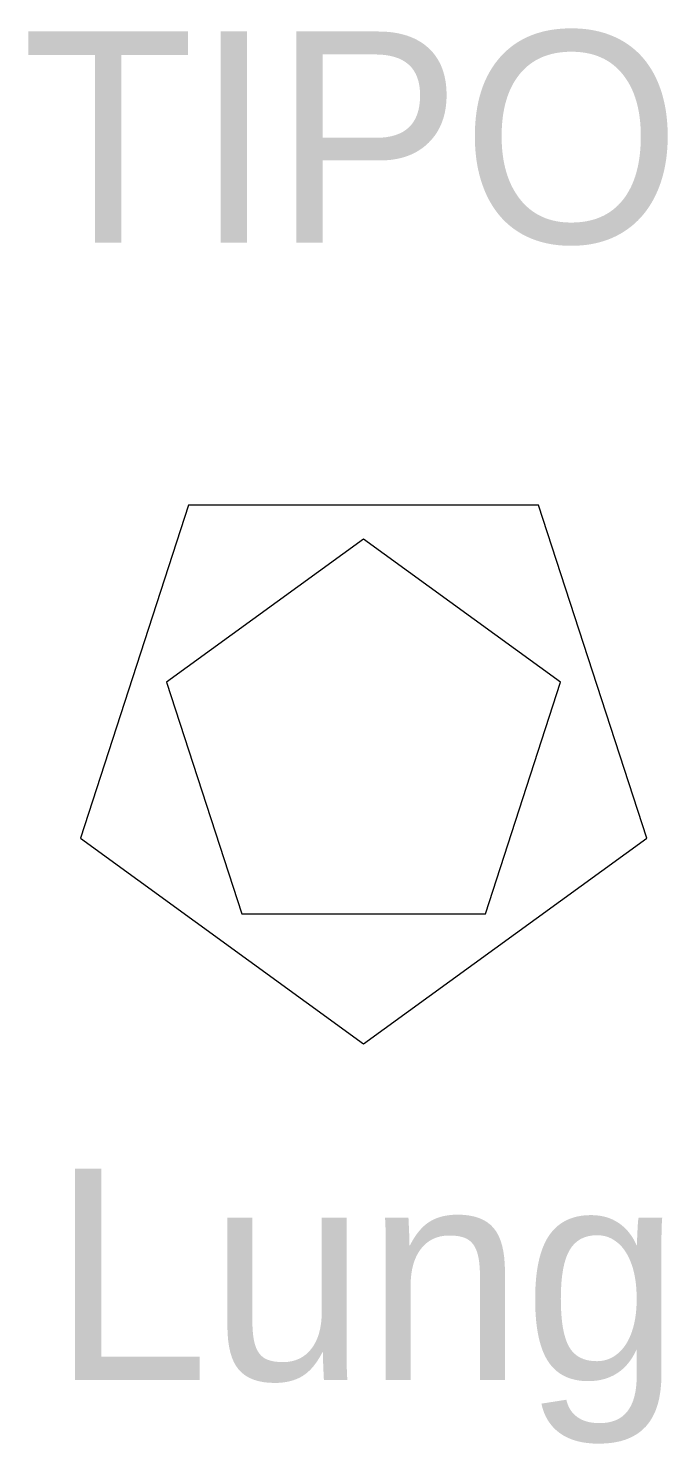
# Model space of a CAD drawing. Extents: x -0.32 to 0.29, y -0.67 to 0.67.
import ezdxf
from ezdxf.enums import TextEntityAlignment as Align

# ---------------------------------------------------------------- set-up
doc = ezdxf.new("R2010")
doc.units = 0
doc.header["$LTSCALE"] = 0.05
doc.layers.get('0').update_dxf_attribs({"linetype": 'CONTINUOUS'})

msp = doc.modelspace()

# ---------------------------------------------------------------- linework, layer by layer
for p, q in [((-0.1681, 0.2207), (-0.2704, -0.0944)), ((0.1632, 0.2207), (-0.1681, 0.2207)), ((0.2656, -0.0944), (0.1632, 0.2207)), ((-0.0024, 0.1887), (-0.1889, 0.0533)), ((0.184, 0.0533), (-0.0024, 0.1887)), ((-0.1889, 0.0533), (-0.1177, -0.1659)), ((0.1128, -0.1659), (0.184, 0.0533)), ((-0.2704, -0.0944), (-0.0024, -0.2891)), ((-0.0024, -0.2891), (0.2656, -0.0944)), ((-0.1177, -0.1659), (0.1128, -0.1659))]:
    msp.add_line(p, q)

# ---------------------------------------------------------------- texts
at = {"linetype": 'CONTINUOUS', "flags": 8}
for tag, text, p in [('TIPO', '*COD*', (-0.0138, 0.4691)), ('Lung', '*L*', (0, -0.6071))]:
    msp.add_attdef(tag, text=text, height=0.2, dxfattribs=at).set_placement(p, align=Align.CENTER)

doc.saveas('drawing.dxf')
